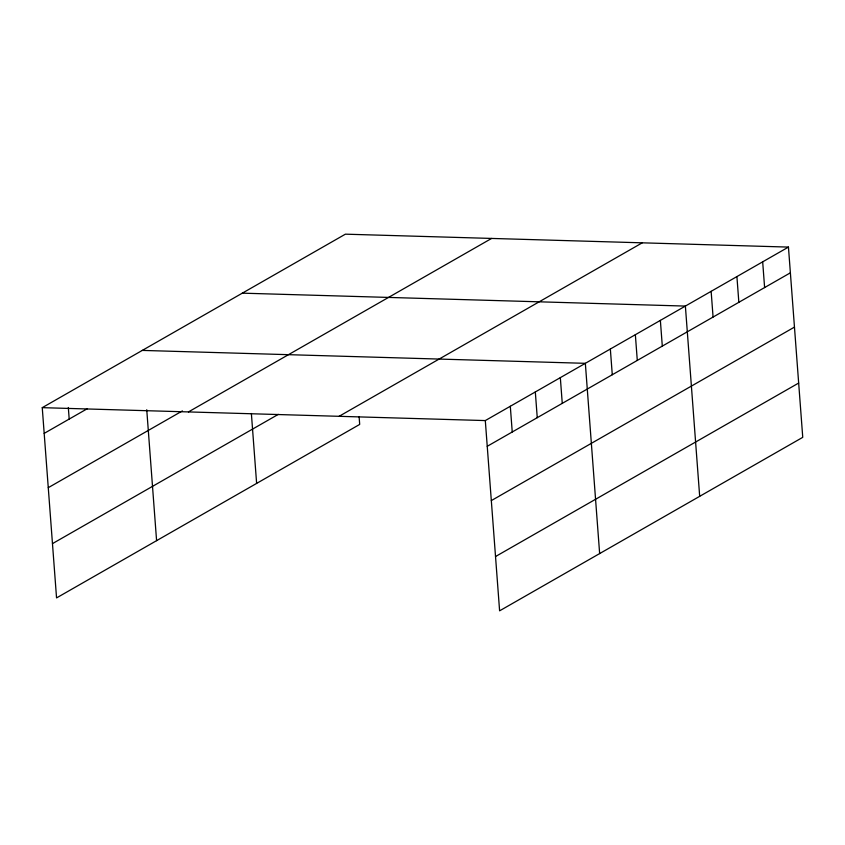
<?xml version="1.0" encoding="UTF-8"?>
<svg xmlns="http://www.w3.org/2000/svg" width="845" height="845" viewBox="0 0 845 845"><rect width="100%" height="100%" fill="white"/><g stroke="black" fill="none" stroke-linecap="round" stroke-linejoin="round"><path stroke-width="1.27" d="M359.114 416.669L359.695 424.422L56.552 597.911L42.25 407.66L345.394 234.171L788.448 247.089L802.75 437.34L499.606 610.829L485.305 420.578L788.448 247.089M44.183 433.379L87.384 408.663M48.271 487.671L182.404 410.913M188.456 411.916L491.6 238.438M52.474 543.62L278.311 414.367M339.099 416.31L642.242 242.832M487.238 446.297L790.381 272.819M491.315 500.599L794.458 327.11M495.519 556.538L798.673 383.049M242.325 293.162L685.379 306.08L699.681 496.332M142.287 350.411L585.342 363.329L599.644 553.581M42.25 407.66L485.305 420.578M762.676 261.834L764.609 287.564M736.914 276.579L738.847 302.309M711.141 291.335L713.074 317.055M660.367 320.392L662.3 346.112M635.355 334.704L637.288 360.424M610.343 349.017L612.276 374.736M560.33 377.641L562.263 403.361M535.318 391.953L537.251 417.673M510.306 406.265L512.239 431.985M251.377 413.501L256.626 483.414M146.745 409.74L156.589 540.663M68.318 407.491L69.195 419.067"/></g></svg>
